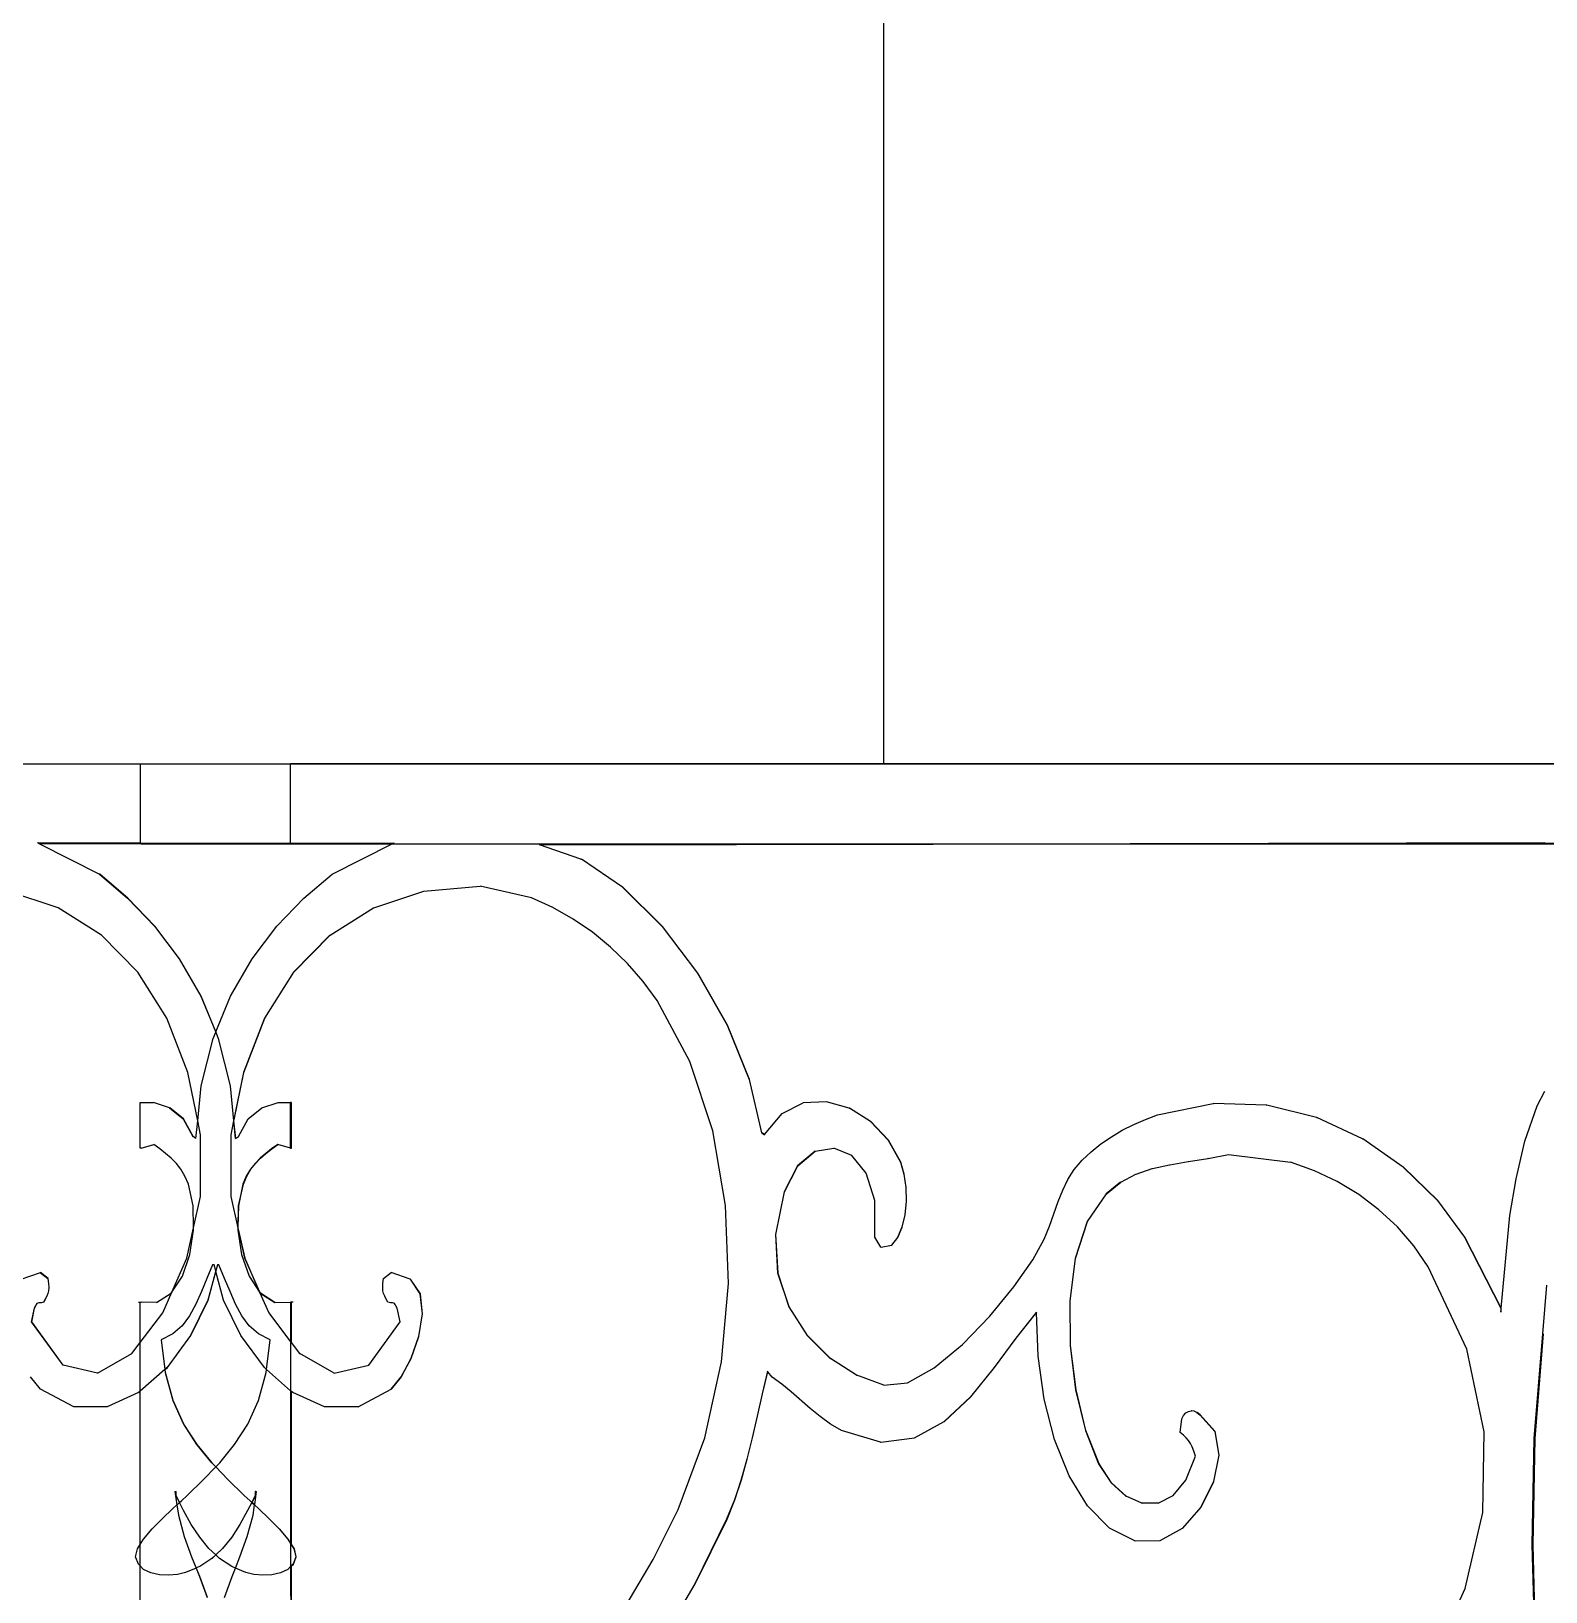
# Model space of a CAD drawing. Header units: inches. Extents: x 3672 to 10975, y -27382 to -746.
# Drawn here: x 4396.46 to 4407.7, y -26756.74 to -26745.16 of the extents above; entities that cross this region are included whole.
import ezdxf

# ---------------------------------------------------------------- set-up
doc = ezdxf.new("R2010")
doc.units = ezdxf.units.IN
doc.header["$LTSCALE"] = 17
doc.header["$MEASUREMENT"] = 0
doc.layers.add('25 BOT BAR', color=12, linetype='Continuous', lineweight=25)

msp = doc.modelspace()

# ---------------------------------------------------------------- linework, layer by layer
for p, q in [((4381.784, -26750.596), (4397.266, -26750.596)), ((4397.266, -26750.596), (4397.266, -26751.184)), ((4397.266, -26750.596), (4407.688, -26750.596)), ((4398.383, -26751.184), (4398.383, -26750.596)), ((4413.784, -26750.596), (4398.383, -26750.596)), ((4396.506, -26751.181), (4396.504, -26751.181)), ((4396.518, -26751.189), (4396.506, -26751.181)), ((4397.266, -26751.184), (4396.506, -26751.181)), ((4396.52, -26751.189), (4396.518, -26751.189)), ((4396.52, -26751.189), (4396.964, -26751.415)), ((4397.266, -26751.189), (4396.52, -26751.189)), ((4397.266, -26751.184), (4397.266, -26751.189)), ((4397.828, -26751.186), (4397.266, -26751.184)), ((4397.273, -26751.189), (4397.266, -26751.189)), ((4397.273, -26751.189), (4397.828, -26751.186)), ((4397.273, -26751.189), (4398.383, -26751.189)), ((4398.383, -26751.184), (4397.828, -26751.186)), ((4398.383, -26751.189), (4397.828, -26751.186)), ((4398.383, -26751.184), (4398.389, -26751.184)), ((4398.383, -26751.189), (4398.383, -26751.184)), ((4398.383, -26751.189), (4398.389, -26751.189)), ((4398.389, -26751.184), (4399.15, -26751.181)), ((4398.389, -26751.184), (4398.389, -26751.189)), ((4398.389, -26751.189), (4399.136, -26751.189)), ((4398.69, -26751.415), (4399.136, -26751.189)), ((4399.136, -26751.189), (4399.15, -26751.181)), ((4399.136, -26751.189), (4404.611, -26751.189)), ((4400.229, -26751.196), (4400.227, -26751.196)), ((4400.229, -26751.196), (4404.611, -26751.189)), ((4400.537, -26751.303), (4400.229, -26751.196)), ((4404.606, -26751.189), (4409.062, -26751.181)), ((4404.606, -26751.189), (4409.06, -26751.189)), ((4404.613, -26751.189), (4404.611, -26751.189)), ((4407.688, -26751.183), (4404.613, -26751.189)), ((4404.613, -26751.189), (4407.688, -26751.189)), ((4400.537, -26751.303), (4400.54, -26751.303)), ((4400.846, -26751.512), (4400.54, -26751.303)), ((4396.964, -26751.415), (4397.172, -26751.592)), ((4396.966, -26751.415), (4396.964, -26751.415)), ((4397.174, -26751.592), (4396.966, -26751.415)), ((4398.482, -26751.592), (4398.69, -26751.415)), ((4396.657, -26751.664), (4396.284, -26751.541)), ((4398.999, -26751.664), (4399.37, -26751.541)), ((4399.372, -26751.541), (4399.37, -26751.541)), ((4399.372, -26751.541), (4399.79, -26751.503)), ((4400.171, -26751.591), (4399.79, -26751.503)), ((4400.846, -26751.512), (4400.848, -26751.512)), ((4400.846, -26751.512), (4401.139, -26751.802)), ((4401.141, -26751.802), (4400.848, -26751.512)), ((4397.172, -26751.592), (4397.373, -26751.801)), ((4397.174, -26751.592), (4397.172, -26751.592)), ((4397.375, -26751.801), (4397.174, -26751.592)), ((4398.281, -26751.801), (4398.482, -26751.592)), ((4400.329, -26751.663), (4400.171, -26751.591)), ((4396.98, -26751.866), (4396.657, -26751.664)), ((4398.676, -26751.866), (4398.997, -26751.664)), ((4398.997, -26751.664), (4398.999, -26751.664)), ((4400.48, -26751.748), (4400.329, -26751.663)), ((4400.623, -26751.846), (4400.48, -26751.748)), ((4397.25, -26752.141), (4396.98, -26751.866)), ((4397.373, -26751.801), (4397.557, -26752.042)), ((4397.375, -26751.801), (4397.373, -26751.801)), ((4397.559, -26752.042), (4397.375, -26751.801)), ((4398.097, -26752.042), (4398.281, -26751.801)), ((4398.674, -26751.866), (4398.404, -26752.141)), ((4398.406, -26752.141), (4398.676, -26751.866)), ((4398.674, -26751.866), (4398.676, -26751.866)), ((4400.757, -26751.956), (4400.623, -26751.846)), ((4401.139, -26751.802), (4401.141, -26751.802)), ((4401.139, -26751.802), (4401.402, -26752.15)), ((4401.405, -26752.15), (4401.141, -26751.802)), ((4400.882, -26752.078), (4400.757, -26751.956)), ((4397.557, -26752.042), (4397.717, -26752.319)), ((4397.559, -26752.042), (4397.557, -26752.042)), ((4397.719, -26752.319), (4397.559, -26752.042)), ((4397.937, -26752.319), (4398.097, -26752.042)), ((4400.998, -26752.21), (4400.882, -26752.078)), ((4397.464, -26752.483), (4397.25, -26752.141)), ((4398.404, -26752.141), (4398.189, -26752.483)), ((4398.192, -26752.483), (4398.406, -26752.141)), ((4398.404, -26752.141), (4398.406, -26752.141)), ((4401.102, -26752.352), (4400.998, -26752.21)), ((4401.402, -26752.15), (4401.623, -26752.536)), ((4401.402, -26752.15), (4401.405, -26752.15)), ((4401.625, -26752.536), (4401.405, -26752.15)), ((4397.719, -26752.319), (4397.717, -26752.319)), ((4397.717, -26752.319), (4397.827, -26752.588)), ((4397.828, -26752.585), (4397.719, -26752.319)), ((4397.828, -26752.585), (4397.937, -26752.319)), ((4401.346, -26752.805), (4401.102, -26752.352)), ((4397.62, -26752.887), (4397.464, -26752.483)), ((4397.808, -26752.633), (4397.827, -26752.588)), ((4397.827, -26752.588), (4397.828, -26752.585)), ((4397.827, -26752.588), (4397.845, -26752.633)), ((4398.189, -26752.483), (4398.033, -26752.887)), ((4398.035, -26752.887), (4398.192, -26752.483)), ((4398.189, -26752.483), (4398.192, -26752.483)), ((4401.623, -26752.536), (4401.785, -26752.938)), ((4401.623, -26752.536), (4401.625, -26752.536)), ((4401.787, -26752.938), (4401.625, -26752.536)), ((4397.72, -26752.985), (4397.808, -26752.633)), ((4397.845, -26752.633), (4397.933, -26752.985)), ((4401.515, -26753.319), (4401.346, -26752.805)), ((4397.694, -26753.244), (4397.62, -26752.887)), ((4398.033, -26752.887), (4397.961, -26753.237)), ((4397.962, -26753.244), (4398.035, -26752.887)), ((4398.033, -26752.887), (4398.035, -26752.887)), ((4397.694, -26753.244), (4397.72, -26752.985)), ((4397.933, -26752.985), (4397.96, -26753.244)), ((4401.785, -26752.938), (4401.787, -26752.938)), ((4401.785, -26752.938), (4401.876, -26753.333)), ((4401.879, -26753.333), (4401.787, -26752.938)), ((4407.631, -26753.133), (4407.688, -26753.026)), ((4397.266, -26753.108), (4397.273, -26753.108)), ((4397.266, -26753.449), (4397.266, -26753.108)), ((4397.273, -26753.108), (4397.363, -26753.11)), ((4397.363, -26753.11), (4397.365, -26753.11)), ((4397.484, -26753.149), (4397.365, -26753.11)), ((4397.484, -26753.149), (4397.486, -26753.149)), ((4397.484, -26753.149), (4397.585, -26753.231)), ((4397.588, -26753.231), (4397.486, -26753.149)), ((4398.068, -26753.231), (4398.17, -26753.149)), ((4398.17, -26753.149), (4398.291, -26753.11)), ((4398.291, -26753.11), (4398.383, -26753.108)), ((4398.389, -26753.108), (4398.383, -26753.108)), ((4398.383, -26753.447), (4398.383, -26753.108)), ((4398.389, -26753.449), (4398.389, -26753.108)), ((4402.029, -26753.19), (4402.186, -26753.112)), ((4402.358, -26753.103), (4402.186, -26753.112)), ((4402.527, -26753.152), (4402.358, -26753.103)), ((4402.527, -26753.152), (4402.529, -26753.152)), ((4402.685, -26753.251), (4402.529, -26753.152)), ((4404.816, -26753.201), (4405.227, -26753.117)), ((4405.227, -26753.117), (4405.23, -26753.117)), ((4405.623, -26753.128), (4405.23, -26753.117)), ((4405.623, -26753.128), (4405.625, -26753.128)), ((4405.995, -26753.22), (4405.625, -26753.128)), ((4407.541, -26753.397), (4407.631, -26753.133)), ((4397.585, -26753.231), (4397.588, -26753.231)), ((4397.585, -26753.231), (4397.658, -26753.362)), ((4397.66, -26753.362), (4397.588, -26753.231)), ((4397.68, -26753.376), (4397.694, -26753.244)), ((4397.715, -26753.348), (4397.694, -26753.244)), ((4397.96, -26753.244), (4397.938, -26753.348)), ((4397.961, -26753.237), (4397.96, -26753.244)), ((4397.96, -26753.244), (4397.973, -26753.377)), ((4397.962, -26753.244), (4397.961, -26753.237)), ((4397.975, -26753.376), (4397.962, -26753.244)), ((4397.996, -26753.362), (4398.068, -26753.231)), ((4401.9, -26753.347), (4402.029, -26753.19)), ((4402.685, -26753.251), (4402.687, -26753.251)), ((4402.685, -26753.251), (4402.817, -26753.388)), ((4402.819, -26753.388), (4402.687, -26753.251)), ((4404.554, -26753.315), (4404.639, -26753.272)), ((4404.639, -26753.272), (4404.727, -26753.234)), ((4404.727, -26753.234), (4404.816, -26753.201)), ((4405.995, -26753.22), (4405.998, -26753.22)), ((4406.336, -26753.378), (4405.998, -26753.22)), ((4397.658, -26753.362), (4397.66, -26753.362)), ((4397.68, -26753.376), (4397.66, -26753.362)), ((4397.68, -26753.377), (4397.68, -26753.376)), ((4397.714, -26753.807), (4397.715, -26753.348)), ((4397.938, -26753.348), (4397.94, -26753.807)), ((4397.973, -26753.377), (4397.975, -26753.376)), ((4397.975, -26753.376), (4397.996, -26753.362)), ((4401.61, -26753.874), (4401.515, -26753.319)), ((4401.876, -26753.333), (4401.879, -26753.333)), ((4401.9, -26753.347), (4401.879, -26753.333)), ((4401.879, -26753.333), (4401.899, -26753.348)), ((4401.899, -26753.348), (4401.9, -26753.347)), ((4402.817, -26753.388), (4402.819, -26753.388)), ((4402.817, -26753.388), (4402.909, -26753.553)), ((4402.911, -26753.553), (4402.819, -26753.388)), ((4404.395, -26753.417), (4404.473, -26753.363)), ((4404.473, -26753.363), (4404.554, -26753.315)), ((4406.336, -26753.378), (4406.339, -26753.378)), ((4406.638, -26753.589), (4406.339, -26753.378)), ((4407.476, -26753.676), (4407.541, -26753.397)), ((4397.273, -26753.447), (4397.266, -26753.449)), ((4397.273, -26753.447), (4397.367, -26753.421)), ((4397.412, -26753.454), (4397.367, -26753.421)), ((4397.455, -26753.488), (4397.412, -26753.454)), ((4397.497, -26753.523), (4397.455, -26753.488)), ((4398.198, -26753.488), (4398.157, -26753.523)), ((4398.159, -26753.523), (4398.2, -26753.488)), ((4398.242, -26753.454), (4398.198, -26753.488)), ((4398.2, -26753.488), (4398.198, -26753.488)), ((4398.2, -26753.488), (4398.244, -26753.454)), ((4398.287, -26753.421), (4398.242, -26753.454)), ((4398.244, -26753.454), (4398.242, -26753.454)), ((4398.244, -26753.454), (4398.289, -26753.421)), ((4398.289, -26753.421), (4398.287, -26753.421)), ((4398.383, -26753.447), (4398.289, -26753.421)), ((4398.383, -26753.447), (4398.389, -26753.449)), ((4402.274, -26753.471), (4402.145, -26753.579)), ((4402.147, -26753.579), (4402.276, -26753.471)), ((4402.274, -26753.471), (4402.276, -26753.471)), ((4402.276, -26753.471), (4402.414, -26753.447)), ((4402.546, -26753.502), (4402.414, -26753.447)), ((4402.654, -26753.633), (4402.546, -26753.502)), ((4404.255, -26753.538), (4404.322, -26753.475)), ((4404.322, -26753.475), (4404.395, -26753.417)), ((4405.19, -26753.525), (4405.343, -26753.494)), ((4405.343, -26753.494), (4405.803, -26753.553)), ((4397.535, -26753.561), (4397.497, -26753.523)), ((4397.569, -26753.604), (4397.535, -26753.561)), ((4397.599, -26753.655), (4397.569, -26753.604)), ((4398.084, -26753.604), (4398.054, -26753.655)), ((4398.057, -26753.655), (4398.087, -26753.604)), ((4398.119, -26753.561), (4398.084, -26753.604)), ((4398.087, -26753.604), (4398.084, -26753.604)), ((4398.087, -26753.604), (4398.121, -26753.561)), ((4398.157, -26753.523), (4398.119, -26753.561)), ((4398.121, -26753.561), (4398.119, -26753.561)), ((4398.121, -26753.561), (4398.159, -26753.523)), ((4398.159, -26753.523), (4398.157, -26753.523)), ((4402.145, -26753.579), (4402.045, -26753.772)), ((4402.047, -26753.772), (4402.147, -26753.579)), ((4402.145, -26753.579), (4402.147, -26753.579)), ((4402.909, -26753.553), (4402.911, -26753.553)), ((4402.909, -26753.553), (4402.934, -26753.641)), ((4402.936, -26753.641), (4402.911, -26753.553)), ((4404.15, -26753.681), (4404.197, -26753.607)), ((4404.197, -26753.607), (4404.255, -26753.538)), ((4404.656, -26753.641), (4404.775, -26753.6)), ((4404.775, -26753.6), (4404.777, -26753.6)), ((4404.777, -26753.6), (4404.904, -26753.571)), ((4404.904, -26753.571), (4404.906, -26753.571)), ((4404.906, -26753.571), (4405.042, -26753.548)), ((4405.042, -26753.548), (4405.044, -26753.548)), ((4405.044, -26753.548), (4405.188, -26753.525)), ((4405.19, -26753.525), (4405.188, -26753.525)), ((4405.979, -26753.616), (4405.803, -26753.553)), ((4406.148, -26753.696), (4405.979, -26753.616)), ((4406.638, -26753.589), (4406.64, -26753.589)), ((4406.638, -26753.589), (4406.893, -26753.837)), ((4406.895, -26753.837), (4406.64, -26753.589)), ((4397.624, -26753.714), (4397.599, -26753.655)), ((4397.659, -26753.876), (4397.624, -26753.714)), ((4398.029, -26753.714), (4397.995, -26753.876)), ((4397.997, -26753.876), (4398.032, -26753.714)), ((4398.054, -26753.655), (4398.029, -26753.714)), ((4398.032, -26753.714), (4398.029, -26753.714)), ((4398.032, -26753.714), (4398.057, -26753.655)), ((4398.057, -26753.655), (4398.054, -26753.655)), ((4402.717, -26753.837), (4402.654, -26753.633)), ((4402.934, -26753.641), (4402.936, -26753.641)), ((4402.934, -26753.641), (4402.948, -26753.74)), ((4402.95, -26753.74), (4402.936, -26753.641)), ((4402.948, -26753.74), (4402.95, -26753.74)), ((4402.948, -26753.74), (4402.95, -26753.842)), ((4402.952, -26753.842), (4402.95, -26753.74)), ((4404.112, -26753.76), (4404.15, -26753.681)), ((4404.541, -26753.701), (4404.434, -26753.787)), ((4404.437, -26753.787), (4404.543, -26753.701)), ((4404.541, -26753.701), (4404.543, -26753.701)), ((4404.543, -26753.701), (4404.654, -26753.641)), ((4404.654, -26753.641), (4404.656, -26753.641)), ((4406.308, -26753.793), (4406.148, -26753.696)), ((4407.43, -26753.948), (4407.476, -26753.676)), ((4397.662, -26754.04), (4397.714, -26753.807)), ((4397.94, -26753.807), (4397.991, -26754.04)), ((4402.045, -26753.772), (4401.98, -26754.089)), ((4401.982, -26754.089), (4402.047, -26753.772)), ((4402.045, -26753.772), (4402.047, -26753.772)), ((4402.718, -26754.109), (4402.717, -26753.837)), ((4402.95, -26753.842), (4402.94, -26753.943)), ((4402.943, -26753.943), (4402.952, -26753.842)), ((4402.95, -26753.842), (4402.952, -26753.842)), ((4404.013, -26754.026), (4404.078, -26753.844)), ((4404.078, -26753.844), (4404.112, -26753.76)), ((4404.434, -26753.787), (4404.293, -26753.993)), ((4404.295, -26753.993), (4404.437, -26753.787)), ((4404.434, -26753.787), (4404.437, -26753.787)), ((4406.457, -26753.906), (4406.308, -26753.793)), ((4406.893, -26753.837), (4406.895, -26753.837)), ((4406.893, -26753.837), (4407.094, -26754.109)), ((4407.096, -26754.109), (4406.895, -26753.837)), ((4397.662, -26754.04), (4397.659, -26753.876)), ((4397.995, -26753.876), (4397.992, -26754.031)), ((4397.994, -26754.04), (4397.997, -26753.876)), ((4397.997, -26753.876), (4397.995, -26753.876)), ((4401.632, -26754.452), (4401.61, -26753.874)), ((4402.94, -26753.943), (4402.919, -26754.035)), ((4402.921, -26754.035), (4402.943, -26753.943)), ((4402.94, -26753.943), (4402.943, -26753.943)), ((4406.595, -26754.033), (4406.457, -26753.906)), ((4407.365, -26754.636), (4407.43, -26753.948)), ((4397.612, -26754.265), (4397.662, -26754.04)), ((4397.636, -26754.236), (4397.663, -26754.056)), ((4397.663, -26754.056), (4397.662, -26754.04)), ((4397.992, -26754.031), (4397.991, -26754.04)), ((4397.991, -26754.04), (4397.993, -26754.049)), ((4397.991, -26754.04), (4397.991, -26754.056)), ((4397.991, -26754.056), (4398.018, -26754.236)), ((4397.994, -26754.04), (4397.992, -26754.031)), ((4397.993, -26754.049), (4397.994, -26754.04)), ((4397.993, -26754.049), (4398.042, -26754.265)), ((4398.044, -26754.265), (4397.994, -26754.04)), ((4401.98, -26754.089), (4401.997, -26754.375)), ((4401.98, -26754.089), (4401.982, -26754.089)), ((4401.999, -26754.375), (4401.982, -26754.089)), ((4402.919, -26754.035), (4402.886, -26754.112)), ((4402.888, -26754.112), (4402.921, -26754.035)), ((4402.919, -26754.035), (4402.921, -26754.035)), ((4403.975, -26754.124), (4404.013, -26754.026)), ((4404.293, -26753.993), (4404.205, -26754.266)), ((4404.207, -26754.266), (4404.295, -26753.993)), ((4404.293, -26753.993), (4404.295, -26753.993)), ((4406.717, -26754.174), (4406.595, -26754.033)), ((4402.763, -26754.182), (4402.718, -26754.109)), ((4402.763, -26754.182), (4402.765, -26754.182)), ((4402.765, -26754.182), (4402.841, -26754.168)), ((4402.886, -26754.112), (4402.841, -26754.168)), ((4402.841, -26754.168), (4402.843, -26754.168)), ((4402.843, -26754.168), (4402.888, -26754.112)), ((4402.886, -26754.112), (4402.888, -26754.112)), ((4403.89, -26754.277), (4403.975, -26754.124)), ((4406.824, -26754.329), (4406.717, -26754.174)), ((4407.094, -26754.109), (4407.363, -26754.636)), ((4407.094, -26754.109), (4407.096, -26754.109)), ((4407.365, -26754.636), (4407.096, -26754.109)), ((4397.501, -26754.517), (4397.612, -26754.265)), ((4397.58, -26754.398), (4397.636, -26754.236)), ((4397.804, -26754.314), (4397.761, -26754.415)), ((4397.815, -26754.314), (4397.804, -26754.314)), ((4397.827, -26754.359), (4397.815, -26754.314)), ((4397.839, -26754.314), (4397.827, -26754.359)), ((4397.85, -26754.314), (4397.839, -26754.314)), ((4397.893, -26754.415), (4397.85, -26754.314)), ((4398.018, -26754.236), (4398.074, -26754.398)), ((4398.042, -26754.265), (4398.044, -26754.265)), ((4398.042, -26754.265), (4398.148, -26754.507)), ((4398.154, -26754.517), (4398.044, -26754.265)), ((4403.75, -26754.477), (4403.89, -26754.277)), ((4404.205, -26754.266), (4404.165, -26754.58)), ((4404.167, -26754.58), (4404.207, -26754.266)), ((4404.205, -26754.266), (4404.207, -26754.266)), ((4396.383, -26754.421), (4396.526, -26754.372)), ((4396.528, -26754.372), (4396.526, -26754.372)), ((4396.526, -26754.372), (4396.527, -26754.373)), ((4396.528, -26754.372), (4396.527, -26754.373)), ((4396.527, -26754.373), (4396.582, -26754.416)), ((4396.584, -26754.416), (4396.528, -26754.372)), ((4396.584, -26754.416), (4396.582, -26754.416)), ((4396.582, -26754.416), (4396.587, -26754.453)), ((4396.589, -26754.453), (4396.584, -26754.416)), ((4397.501, -26754.517), (4397.58, -26754.398)), ((4397.761, -26754.415), (4397.721, -26754.513)), ((4397.827, -26754.359), (4397.769, -26754.576)), ((4397.772, -26754.576), (4397.828, -26754.363)), ((4397.828, -26754.363), (4397.827, -26754.359)), ((4397.884, -26754.576), (4397.828, -26754.363)), ((4397.933, -26754.513), (4397.893, -26754.415)), ((4398.074, -26754.398), (4398.152, -26754.517)), ((4399.067, -26754.453), (4399.072, -26754.416)), ((4399.072, -26754.416), (4399.128, -26754.372)), ((4399.128, -26754.372), (4399.13, -26754.372)), ((4399.13, -26754.372), (4399.129, -26754.373)), ((4399.27, -26754.421), (4399.13, -26754.372)), ((4399.27, -26754.421), (4399.343, -26754.53)), ((4399.27, -26754.421), (4399.273, -26754.421)), ((4399.345, -26754.53), (4399.273, -26754.421)), ((4401.997, -26754.375), (4401.999, -26754.375)), ((4401.997, -26754.375), (4402.08, -26754.626)), ((4402.082, -26754.626), (4401.999, -26754.375)), ((4407.109, -26754.94), (4406.824, -26754.329)), ((4396.573, -26754.547), (4396.562, -26754.568)), ((4396.564, -26754.568), (4396.575, -26754.547)), ((4396.581, -26754.527), (4396.573, -26754.547)), ((4396.575, -26754.547), (4396.573, -26754.547)), ((4396.575, -26754.547), (4396.583, -26754.527)), ((4396.586, -26754.506), (4396.581, -26754.527)), ((4396.583, -26754.527), (4396.581, -26754.527)), ((4396.583, -26754.527), (4396.588, -26754.506)), ((4396.588, -26754.482), (4396.586, -26754.506)), ((4396.588, -26754.506), (4396.586, -26754.506)), ((4396.589, -26754.453), (4396.587, -26754.453)), ((4396.587, -26754.453), (4396.588, -26754.482)), ((4396.588, -26754.506), (4396.59, -26754.482)), ((4396.59, -26754.482), (4396.588, -26754.482)), ((4396.59, -26754.482), (4396.589, -26754.453)), ((4397.388, -26754.594), (4397.497, -26754.523)), ((4397.434, -26754.671), (4397.501, -26754.517)), ((4397.497, -26754.523), (4397.501, -26754.517)), ((4397.721, -26754.513), (4397.68, -26754.607)), ((4397.974, -26754.607), (4397.933, -26754.513)), ((4398.154, -26754.517), (4398.148, -26754.507)), ((4398.148, -26754.507), (4398.152, -26754.517)), ((4398.152, -26754.517), (4398.22, -26754.671)), ((4398.152, -26754.517), (4398.157, -26754.523)), ((4398.159, -26754.523), (4398.154, -26754.517)), ((4398.157, -26754.523), (4398.154, -26754.517)), ((4398.159, -26754.523), (4398.157, -26754.523)), ((4398.158, -26754.524), (4398.157, -26754.523)), ((4398.158, -26754.524), (4398.266, -26754.594)), ((4398.266, -26754.594), (4398.159, -26754.523)), ((4399.066, -26754.482), (4399.067, -26754.453)), ((4399.068, -26754.506), (4399.066, -26754.482)), ((4399.073, -26754.527), (4399.068, -26754.506)), ((4399.081, -26754.547), (4399.073, -26754.527)), ((4399.092, -26754.568), (4399.081, -26754.547)), ((4399.343, -26754.53), (4399.358, -26754.678)), ((4399.343, -26754.53), (4399.345, -26754.53)), ((4399.361, -26754.678), (4399.345, -26754.53)), ((4401.58, -26755.033), (4401.632, -26754.452)), ((4403.571, -26754.696), (4403.75, -26754.477)), ((4407.673, -26754.826), (4407.704, -26754.465)), ((4396.481, -26754.636), (4396.459, -26754.738)), ((4396.461, -26754.738), (4396.483, -26754.636)), ((4396.489, -26754.619), (4396.481, -26754.636)), ((4396.483, -26754.636), (4396.481, -26754.636)), ((4396.483, -26754.636), (4396.492, -26754.619)), ((4396.495, -26754.608), (4396.489, -26754.619)), ((4396.492, -26754.619), (4396.489, -26754.619)), ((4396.492, -26754.619), (4396.497, -26754.608)), ((4396.5, -26754.602), (4396.495, -26754.608)), ((4396.497, -26754.608), (4396.495, -26754.608)), ((4396.497, -26754.608), (4396.502, -26754.602)), ((4396.502, -26754.602), (4396.5, -26754.602)), ((4396.506, -26754.598), (4396.502, -26754.602)), ((4396.508, -26754.598), (4396.506, -26754.598)), ((4396.515, -26754.596), (4396.508, -26754.598)), ((4396.517, -26754.596), (4396.515, -26754.596)), ((4396.528, -26754.595), (4396.517, -26754.596)), ((4396.531, -26754.595), (4396.528, -26754.595)), ((4396.548, -26754.592), (4396.531, -26754.595)), ((4396.562, -26754.568), (4396.548, -26754.592)), ((4396.551, -26754.592), (4396.548, -26754.592)), ((4396.551, -26754.592), (4396.564, -26754.568)), ((4396.564, -26754.568), (4396.562, -26754.568)), ((4397.254, -26754.592), (4397.256, -26754.592)), ((4397.256, -26754.592), (4397.266, -26754.592)), ((4397.266, -26754.592), (4397.273, -26754.592)), ((4397.266, -26754.891), (4397.266, -26754.592)), ((4397.266, -26754.891), (4397.434, -26754.671)), ((4397.388, -26754.594), (4397.273, -26754.592)), ((4397.68, -26754.607), (4397.633, -26754.692)), ((4397.769, -26754.576), (4397.641, -26754.839)), ((4397.643, -26754.839), (4397.772, -26754.576)), ((4397.772, -26754.576), (4397.769, -26754.576)), ((4398.013, -26754.839), (4397.884, -26754.576)), ((4398.021, -26754.692), (4397.974, -26754.607)), ((4398.22, -26754.671), (4398.383, -26754.886)), ((4398.266, -26754.594), (4398.383, -26754.592)), ((4398.389, -26754.592), (4398.383, -26754.592)), ((4398.383, -26754.592), (4398.383, -26754.883)), ((4398.4, -26754.592), (4398.389, -26754.592)), ((4398.389, -26754.891), (4398.389, -26754.592)), ((4398.402, -26754.592), (4398.4, -26754.592)), ((4399.105, -26754.592), (4399.092, -26754.568)), ((4399.125, -26754.595), (4399.105, -26754.592)), ((4399.139, -26754.596), (4399.125, -26754.595)), ((4399.148, -26754.598), (4399.139, -26754.596)), ((4399.154, -26754.602), (4399.148, -26754.598)), ((4399.159, -26754.608), (4399.154, -26754.602)), ((4399.164, -26754.619), (4399.159, -26754.608)), ((4399.173, -26754.636), (4399.164, -26754.619)), ((4399.195, -26754.738), (4399.173, -26754.636)), ((4402.08, -26754.626), (4402.215, -26754.839)), ((4402.08, -26754.626), (4402.082, -26754.626)), ((4402.217, -26754.839), (4402.082, -26754.626)), ((4403.918, -26754.665), (4403.765, -26754.858)), ((4403.767, -26754.858), (4403.918, -26754.668)), ((4403.918, -26754.668), (4403.918, -26754.665)), ((4403.929, -26754.991), (4403.918, -26754.668)), ((4404.165, -26754.58), (4404.167, -26754.58)), ((4404.165, -26754.58), (4404.168, -26754.913)), ((4404.17, -26754.913), (4404.167, -26754.58)), ((4407.363, -26754.636), (4407.363, -26754.665)), ((4407.363, -26754.636), (4407.365, -26754.636)), ((4407.363, -26754.665), (4407.365, -26754.642)), ((4407.365, -26754.642), (4407.365, -26754.636)), ((4396.459, -26754.738), (4396.692, -26755.058)), ((4396.461, -26754.738), (4396.459, -26754.738)), ((4396.694, -26755.058), (4396.461, -26754.738)), ((4397.577, -26754.766), (4397.509, -26754.826)), ((4397.633, -26754.692), (4397.577, -26754.766)), ((4398.076, -26754.766), (4398.021, -26754.692)), ((4398.145, -26754.826), (4398.076, -26754.766)), ((4398.962, -26755.058), (4399.195, -26754.738)), ((4399.358, -26754.678), (4399.331, -26754.845)), ((4399.333, -26754.845), (4399.361, -26754.678)), ((4399.358, -26754.678), (4399.361, -26754.678)), ((4403.368, -26754.906), (4403.571, -26754.696)), ((4397.204, -26754.973), (4397.266, -26754.891)), ((4397.266, -26755.251), (4397.266, -26754.891)), ((4397.509, -26754.826), (4397.422, -26754.87)), ((4397.422, -26754.87), (4397.449, -26755.091)), ((4397.641, -26754.839), (4397.466, -26755.076)), ((4397.468, -26755.076), (4397.643, -26754.839)), ((4397.643, -26754.839), (4397.641, -26754.839)), ((4398.188, -26755.076), (4398.013, -26754.839)), ((4398.231, -26754.87), (4398.145, -26754.826)), ((4398.205, -26755.091), (4398.231, -26754.87)), ((4398.389, -26754.891), (4398.383, -26754.883)), ((4398.383, -26754.883), (4398.383, -26754.886)), ((4398.383, -26754.886), (4398.389, -26754.894)), ((4398.383, -26754.886), (4398.383, -26755.248)), ((4398.451, -26754.973), (4398.389, -26754.891)), ((4398.389, -26754.894), (4398.389, -26754.891)), ((4398.389, -26754.894), (4398.449, -26754.973)), ((4399.331, -26754.845), (4399.274, -26755.008)), ((4399.277, -26755.008), (4399.333, -26754.845)), ((4399.331, -26754.845), (4399.333, -26754.845)), ((4402.215, -26754.839), (4402.387, -26755.009)), ((4402.215, -26754.839), (4402.217, -26754.839)), ((4402.389, -26755.009), (4402.217, -26754.839)), ((4403.765, -26754.858), (4403.603, -26755.077)), ((4403.605, -26755.077), (4403.767, -26754.858)), ((4403.765, -26754.858), (4403.767, -26754.858)), ((4407.61, -26755.602), (4407.673, -26754.826)), ((4407.677, -26754.826), (4407.615, -26755.602)), ((4407.617, -26755.602), (4407.679, -26754.826)), ((4396.949, -26755.119), (4397.204, -26754.973)), ((4398.449, -26754.973), (4398.451, -26754.973)), ((4398.705, -26755.119), (4398.451, -26754.973)), ((4399.274, -26755.008), (4399.202, -26755.145)), ((4399.204, -26755.145), (4399.277, -26755.008)), ((4399.274, -26755.008), (4399.277, -26755.008)), ((4402.387, -26755.009), (4402.389, -26755.009)), ((4402.582, -26755.133), (4402.389, -26755.009)), ((4403.159, -26755.079), (4403.368, -26754.906)), ((4403.973, -26755.311), (4403.929, -26754.991)), ((4404.168, -26754.913), (4404.17, -26754.913)), ((4404.168, -26754.913), (4404.208, -26755.242)), ((4404.21, -26755.242), (4404.17, -26754.913)), ((4407.238, -26755.553), (4407.109, -26754.94)), ((4396.694, -26755.058), (4396.692, -26755.058)), ((4396.949, -26755.119), (4396.694, -26755.058)), ((4397.449, -26755.091), (4397.266, -26755.251)), ((4397.451, -26755.089), (4397.449, -26755.091)), ((4397.449, -26755.093), (4397.451, -26755.091)), ((4397.449, -26755.091), (4397.449, -26755.093)), ((4397.449, -26755.093), (4397.452, -26755.114)), ((4397.451, -26755.091), (4397.468, -26755.076)), ((4397.466, -26755.076), (4397.451, -26755.089)), ((4397.451, -26755.091), (4397.451, -26755.089)), ((4397.454, -26755.114), (4397.451, -26755.091)), ((4397.452, -26755.114), (4397.454, -26755.114)), ((4397.452, -26755.114), (4397.509, -26755.321)), ((4397.511, -26755.321), (4397.454, -26755.114)), ((4397.468, -26755.076), (4397.466, -26755.076)), ((4398.145, -26755.321), (4398.202, -26755.114)), ((4398.205, -26755.091), (4398.188, -26755.076)), ((4398.202, -26755.114), (4398.205, -26755.091)), ((4398.383, -26755.248), (4398.205, -26755.091)), ((4398.705, -26755.119), (4398.962, -26755.058)), ((4401.456, -26755.598), (4401.58, -26755.033)), ((4401.921, -26755.104), (4401.882, -26755.272)), ((4401.884, -26755.272), (4401.923, -26755.107)), ((4401.923, -26755.107), (4401.921, -26755.104)), ((4401.955, -26755.148), (4401.923, -26755.107)), ((4402.582, -26755.133), (4402.584, -26755.133)), ((4402.785, -26755.207), (4402.584, -26755.133)), ((4402.959, -26755.189), (4403.159, -26755.079)), ((4403.603, -26755.077), (4403.427, -26755.293)), ((4403.429, -26755.293), (4403.605, -26755.077)), ((4403.603, -26755.077), (4403.605, -26755.077)), ((4396.526, -26755.236), (4396.452, -26755.145)), ((4396.773, -26755.368), (4396.526, -26755.236)), ((4397.266, -26755.251), (4397.255, -26755.262)), ((4397.266, -26755.253), (4397.266, -26755.251)), ((4398.389, -26755.253), (4398.383, -26755.248)), ((4398.383, -26755.248), (4398.383, -26756.38)), ((4398.883, -26755.368), (4399.128, -26755.236)), ((4399.202, -26755.145), (4399.128, -26755.236)), ((4399.128, -26755.236), (4399.13, -26755.236)), ((4399.13, -26755.236), (4399.204, -26755.145)), ((4399.202, -26755.145), (4399.204, -26755.145)), ((4402.028, -26755.2), (4401.955, -26755.148)), ((4402.098, -26755.257), (4402.028, -26755.2)), ((4402.785, -26755.207), (4402.959, -26755.189)), ((4404.208, -26755.242), (4404.21, -26755.242)), ((4404.208, -26755.242), (4404.28, -26755.543)), ((4404.282, -26755.543), (4404.21, -26755.242)), ((4397.02, -26755.368), (4396.775, -26755.368)), ((4397.022, -26755.368), (4397.02, -26755.368)), ((4397.255, -26755.262), (4397.022, -26755.368)), ((4397.257, -26755.262), (4397.255, -26755.262)), ((4397.257, -26755.262), (4397.266, -26755.253)), ((4397.266, -26756.39), (4397.266, -26755.253)), ((4397.509, -26755.321), (4397.589, -26755.497)), ((4397.509, -26755.321), (4397.511, -26755.321)), ((4397.591, -26755.497), (4397.511, -26755.321)), ((4398.065, -26755.497), (4398.145, -26755.321)), ((4398.399, -26755.262), (4398.389, -26755.253)), ((4398.39, -26756.39), (4398.389, -26755.253)), ((4398.634, -26755.368), (4398.399, -26755.262)), ((4398.883, -26755.368), (4398.634, -26755.368)), ((4401.882, -26755.272), (4401.845, -26755.437)), ((4401.847, -26755.437), (4401.884, -26755.272)), ((4401.882, -26755.272), (4401.884, -26755.272)), ((4402.239, -26755.38), (4402.098, -26755.257)), ((4403.427, -26755.293), (4403.232, -26755.477)), ((4403.234, -26755.477), (4403.429, -26755.293)), ((4403.427, -26755.293), (4403.429, -26755.293)), ((4404.051, -26755.611), (4403.973, -26755.311)), ((4396.775, -26755.368), (4396.773, -26755.368)), ((4401.845, -26755.437), (4401.808, -26755.599)), ((4401.81, -26755.599), (4401.847, -26755.437)), ((4401.845, -26755.437), (4401.847, -26755.437)), ((4402.312, -26755.44), (4402.239, -26755.38)), ((4402.389, -26755.496), (4402.312, -26755.44)), ((4403.013, -26755.599), (4403.232, -26755.477)), ((4403.232, -26755.477), (4403.234, -26755.477)), ((4404.984, -26755.558), (4404.995, -26755.456)), ((4404.995, -26755.456), (4405.009, -26755.431)), ((4405.009, -26755.431), (4405.026, -26755.413)), ((4405.026, -26755.413), (4405.044, -26755.402)), ((4405.044, -26755.402), (4405.065, -26755.398)), ((4405.065, -26755.398), (4405.067, -26755.398)), ((4405.067, -26755.398), (4405.066, -26755.398)), ((4405.086, -26755.401), (4405.067, -26755.398)), ((4405.086, -26755.401), (4405.088, -26755.401)), ((4405.108, -26755.411), (4405.088, -26755.401)), ((4405.108, -26755.411), (4405.11, -26755.411)), ((4405.108, -26755.411), (4405.13, -26755.426)), ((4405.132, -26755.426), (4405.11, -26755.411)), ((4405.13, -26755.426), (4405.132, -26755.426)), ((4405.13, -26755.426), (4405.24, -26755.552)), ((4405.242, -26755.552), (4405.132, -26755.426)), ((4397.589, -26755.497), (4397.591, -26755.497)), ((4397.589, -26755.497), (4397.686, -26755.648)), ((4397.688, -26755.648), (4397.591, -26755.497)), ((4397.967, -26755.648), (4398.065, -26755.497)), ((4401.259, -26756.129), (4401.456, -26755.598)), ((4401.808, -26755.599), (4401.768, -26755.757)), ((4401.771, -26755.757), (4401.81, -26755.599)), ((4401.808, -26755.599), (4401.81, -26755.599)), ((4402.471, -26755.544), (4402.389, -26755.496)), ((4402.76, -26755.631), (4402.471, -26755.544)), ((4402.762, -26755.631), (4403.011, -26755.599)), ((4403.011, -26755.599), (4403.013, -26755.599)), ((4404.28, -26755.543), (4404.282, -26755.543)), ((4404.28, -26755.543), (4404.378, -26755.792)), ((4404.381, -26755.792), (4404.282, -26755.543)), ((4405.008, -26755.579), (4404.984, -26755.558)), ((4405.028, -26755.598), (4405.008, -26755.579)), ((4405.045, -26755.618), (4405.028, -26755.598)), ((4405.24, -26755.552), (4405.242, -26755.552)), ((4405.24, -26755.552), (4405.27, -26755.727)), ((4405.272, -26755.727), (4405.242, -26755.552)), ((4407.228, -26756.151), (4407.238, -26755.553)), ((4397.686, -26755.648), (4397.688, -26755.648)), ((4397.686, -26755.648), (4397.797, -26755.783)), ((4397.799, -26755.783), (4397.688, -26755.648)), ((4397.857, -26755.783), (4397.967, -26755.648)), ((4402.76, -26755.631), (4402.762, -26755.631)), ((4404.159, -26755.88), (4404.051, -26755.611)), ((4405.06, -26755.639), (4405.045, -26755.618)), ((4405.073, -26755.665), (4405.06, -26755.639)), ((4405.085, -26755.696), (4405.073, -26755.665)), ((4405.096, -26755.734), (4405.085, -26755.696)), ((4407.596, -26756.393), (4407.61, -26755.602)), ((4407.615, -26755.602), (4407.601, -26756.393)), ((4407.603, -26756.393), (4407.617, -26755.602)), ((4407.615, -26755.602), (4407.617, -26755.602)), ((4397.737, -26755.907), (4397.827, -26755.814)), ((4397.797, -26755.783), (4397.799, -26755.783)), ((4397.797, -26755.783), (4397.827, -26755.814)), ((4397.828, -26755.813), (4397.799, -26755.783)), ((4397.827, -26755.814), (4397.828, -26755.813)), ((4397.827, -26755.814), (4397.916, -26755.907)), ((4397.828, -26755.813), (4397.857, -26755.783)), ((4401.768, -26755.757), (4401.725, -26755.911)), ((4401.727, -26755.911), (4401.771, -26755.757)), ((4401.768, -26755.757), (4401.771, -26755.757)), ((4404.378, -26755.792), (4404.381, -26755.792)), ((4404.378, -26755.792), (4404.471, -26755.933)), ((4404.473, -26755.933), (4404.381, -26755.792)), ((4405.025, -26755.912), (4405.096, -26755.734)), ((4405.27, -26755.727), (4405.231, -26755.923)), ((4405.233, -26755.923), (4405.272, -26755.727)), ((4405.27, -26755.727), (4405.272, -26755.727)), ((4397.614, -26756.027), (4397.737, -26755.907)), ((4397.916, -26755.907), (4398.039, -26756.027)), ((4401.725, -26755.911), (4401.676, -26756.059)), ((4401.678, -26756.059), (4401.727, -26755.911)), ((4401.725, -26755.911), (4401.727, -26755.911)), ((4404.296, -26756.103), (4404.159, -26755.88)), ((4404.471, -26755.933), (4404.473, -26755.933)), ((4404.471, -26755.933), (4404.581, -26756.031)), ((4404.583, -26756.031), (4404.473, -26755.933)), ((4404.93, -26756.027), (4405.025, -26755.912)), ((4405.231, -26755.923), (4405.137, -26756.113)), ((4405.139, -26756.113), (4405.233, -26755.923)), ((4405.231, -26755.923), (4405.233, -26755.923)), ((4397.523, -26755.997), (4397.525, -26755.997)), ((4397.523, -26755.997), (4397.538, -26756.096)), ((4397.54, -26756.094), (4397.525, -26755.997)), ((4397.525, -26755.997), (4397.534, -26755.997)), ((4397.534, -26756.027), (4397.534, -26755.997)), ((4397.559, -26756.077), (4397.534, -26756.027)), ((4397.572, -26756.066), (4397.614, -26756.027)), ((4398.039, -26756.027), (4398.082, -26756.066)), ((4398.119, -26756.027), (4398.095, -26756.076)), ((4398.097, -26756.077), (4398.121, -26756.027)), ((4398.116, -26756.094), (4398.13, -26755.997)), ((4398.119, -26755.997), (4398.119, -26756.027)), ((4398.121, -26755.997), (4398.119, -26755.997)), ((4398.121, -26756.027), (4398.119, -26756.027)), ((4398.121, -26756.027), (4398.121, -26755.997)), ((4398.121, -26755.997), (4398.13, -26755.997)), ((4401.676, -26756.059), (4401.618, -26756.202)), ((4401.621, -26756.202), (4401.678, -26756.059)), ((4401.676, -26756.059), (4401.678, -26756.059)), ((4404.581, -26756.031), (4404.583, -26756.031)), ((4404.699, -26756.082), (4404.583, -26756.031)), ((4404.819, -26756.082), (4404.93, -26756.027)), ((4397.432, -26756.196), (4397.507, -26756.125)), ((4397.507, -26756.125), (4397.538, -26756.096)), ((4397.538, -26756.096), (4397.54, -26756.094)), ((4397.538, -26756.096), (4397.55, -26756.172)), ((4397.54, -26756.094), (4397.559, -26756.077)), ((4397.55, -26756.172), (4397.593, -26756.331)), ((4397.559, -26756.077), (4397.572, -26756.066)), ((4397.589, -26756.138), (4397.559, -26756.077)), ((4397.646, -26756.242), (4397.589, -26756.138)), ((4398.064, -26756.138), (4398.007, -26756.242)), ((4398.06, -26756.331), (4398.104, -26756.172)), ((4398.094, -26756.077), (4398.064, -26756.138)), ((4398.082, -26756.066), (4398.094, -26756.077)), ((4398.095, -26756.076), (4398.094, -26756.077)), ((4398.094, -26756.077), (4398.096, -26756.078)), ((4398.097, -26756.077), (4398.095, -26756.076)), ((4398.096, -26756.078), (4398.097, -26756.077)), ((4398.096, -26756.078), (4398.115, -26756.096)), ((4398.116, -26756.094), (4398.097, -26756.077)), ((4398.104, -26756.172), (4398.115, -26756.096)), ((4398.115, -26756.096), (4398.116, -26756.094)), ((4398.115, -26756.096), (4398.147, -26756.125)), ((4398.147, -26756.125), (4398.222, -26756.196)), ((4401.072, -26756.501), (4401.259, -26756.129)), ((4404.459, -26756.269), (4404.296, -26756.103)), ((4404.699, -26756.082), (4404.702, -26756.082)), ((4404.819, -26756.082), (4404.702, -26756.082)), ((4405.137, -26756.113), (4405, -26756.268)), ((4405.002, -26756.268), (4405.139, -26756.113)), ((4405.137, -26756.113), (4405.139, -26756.113)), ((4407.097, -26756.717), (4407.228, -26756.151)), ((4397.29, -26756.351), (4397.356, -26756.274)), ((4397.356, -26756.274), (4397.432, -26756.196)), ((4397.708, -26756.336), (4397.646, -26756.242)), ((4398.007, -26756.242), (4397.946, -26756.336)), ((4398.222, -26756.196), (4398.298, -26756.274)), ((4398.298, -26756.274), (4398.363, -26756.351)), ((4401.618, -26756.202), (4401.382, -26756.682)), ((4401.384, -26756.682), (4401.621, -26756.202)), ((4401.618, -26756.202), (4401.621, -26756.202)), ((4404.648, -26756.363), (4404.459, -26756.269)), ((4404.835, -26756.361), (4405, -26756.268)), ((4405, -26756.268), (4405.002, -26756.268)), ((4397.246, -26756.422), (4397.266, -26756.39)), ((4397.266, -26756.39), (4397.29, -26756.351)), ((4397.266, -26756.549), (4397.266, -26756.39)), ((4397.593, -26756.331), (4397.647, -26756.48)), ((4397.777, -26756.42), (4397.708, -26756.336)), ((4397.946, -26756.336), (4397.877, -26756.42)), ((4398.006, -26756.48), (4398.06, -26756.331)), ((4398.363, -26756.351), (4398.383, -26756.383)), ((4398.39, -26756.39), (4398.383, -26756.38)), ((4398.383, -26756.38), (4398.383, -26756.383)), ((4398.383, -26756.383), (4398.39, -26756.393)), ((4398.383, -26756.383), (4398.383, -26756.553)), ((4398.41, -26756.422), (4398.39, -26756.39)), ((4398.39, -26756.393), (4398.39, -26756.39)), ((4398.39, -26756.393), (4398.408, -26756.422)), ((4404.648, -26756.363), (4404.65, -26756.363)), ((4404.65, -26756.363), (4404.833, -26756.361)), ((4404.833, -26756.361), (4404.835, -26756.361)), ((4407.617, -26757.194), (4407.596, -26756.393)), ((4407.601, -26756.393), (4407.603, -26756.393)), ((4407.601, -26756.393), (4407.621, -26757.194)), ((4407.623, -26757.194), (4407.603, -26756.393)), ((4397.233, -26756.48), (4397.246, -26756.422)), ((4397.253, -26756.535), (4397.233, -26756.48)), ((4397.647, -26756.48), (4397.681, -26756.565)), ((4397.799, -26756.493), (4397.71, -26756.552)), ((4397.827, -26756.466), (4397.777, -26756.42)), ((4397.827, -26756.466), (4397.799, -26756.493)), ((4397.801, -26756.493), (4397.799, -26756.493)), ((4397.801, -26756.493), (4397.828, -26756.467)), ((4397.877, -26756.42), (4397.827, -26756.466)), ((4397.828, -26756.467), (4397.827, -26756.466)), ((4397.855, -26756.493), (4397.828, -26756.467)), ((4397.946, -26756.552), (4397.855, -26756.493)), ((4397.973, -26756.564), (4398.006, -26756.48)), ((4398.421, -26756.48), (4398.401, -26756.535)), ((4398.403, -26756.535), (4398.423, -26756.48)), ((4398.408, -26756.422), (4398.41, -26756.422)), ((4398.408, -26756.422), (4398.421, -26756.48)), ((4398.423, -26756.48), (4398.41, -26756.422)), ((4398.421, -26756.48), (4398.423, -26756.48)), ((4400.864, -26756.853), (4401.072, -26756.501)), ((4397.266, -26756.549), (4397.253, -26756.535)), ((4397.266, -26758.346), (4397.266, -26756.549)), ((4397.292, -26756.575), (4397.266, -26756.549)), ((4397.346, -26756.601), (4397.292, -26756.575)), ((4397.41, -26756.615), (4397.346, -26756.601)), ((4397.477, -26756.618), (4397.41, -26756.615)), ((4397.544, -26756.612), (4397.477, -26756.618)), ((4397.603, -26756.598), (4397.544, -26756.612)), ((4397.681, -26756.565), (4397.603, -26756.598)), ((4397.681, -26756.565), (4397.682, -26756.563)), ((4397.681, -26756.565), (4397.706, -26756.628)), ((4397.708, -26756.552), (4397.682, -26756.563)), ((4397.708, -26756.628), (4397.682, -26756.563)), ((4397.706, -26756.628), (4397.708, -26756.628)), ((4397.706, -26756.628), (4397.763, -26756.783)), ((4397.71, -26756.552), (4397.708, -26756.552)), ((4397.765, -26756.783), (4397.708, -26756.628)), ((4397.891, -26756.783), (4397.948, -26756.628)), ((4397.973, -26756.564), (4397.946, -26756.552)), ((4397.948, -26756.628), (4397.973, -26756.564)), ((4398.051, -26756.598), (4397.973, -26756.564)), ((4398.11, -26756.612), (4398.051, -26756.598)), ((4398.176, -26756.618), (4398.11, -26756.612)), ((4398.244, -26756.615), (4398.176, -26756.618)), ((4398.307, -26756.601), (4398.244, -26756.615)), ((4398.362, -26756.575), (4398.307, -26756.601)), ((4398.383, -26756.553), (4398.362, -26756.575)), ((4398.39, -26756.546), (4398.383, -26756.553)), ((4398.383, -26756.555), (4398.39, -26756.549)), ((4398.383, -26756.553), (4398.383, -26756.555)), ((4398.383, -26756.555), (4398.384, -26758.483)), ((4398.401, -26756.535), (4398.39, -26756.546)), ((4398.39, -26756.549), (4398.403, -26756.535)), ((4398.39, -26756.549), (4398.39, -26756.546)), ((4398.39, -26758.346), (4398.39, -26756.549)), ((4398.401, -26756.535), (4398.403, -26756.535)), ((4401.382, -26756.682), (4401.116, -26757.133)), ((4401.118, -26757.133), (4401.384, -26756.682)), ((4401.382, -26756.682), (4401.384, -26756.682)), ((4406.864, -26757.233), (4407.097, -26756.717))]:
    msp.add_line(p, q)
at = {"layer": '25 BOT BAR'}
for p, q in [((4402.784, -26750.596), (4402.784, -26691.596)), ((4381.784, -26750.596), (4413.701, -26750.596))]:
    msp.add_line(p, q, dxfattribs=at)

doc.saveas('drawing.dxf')
